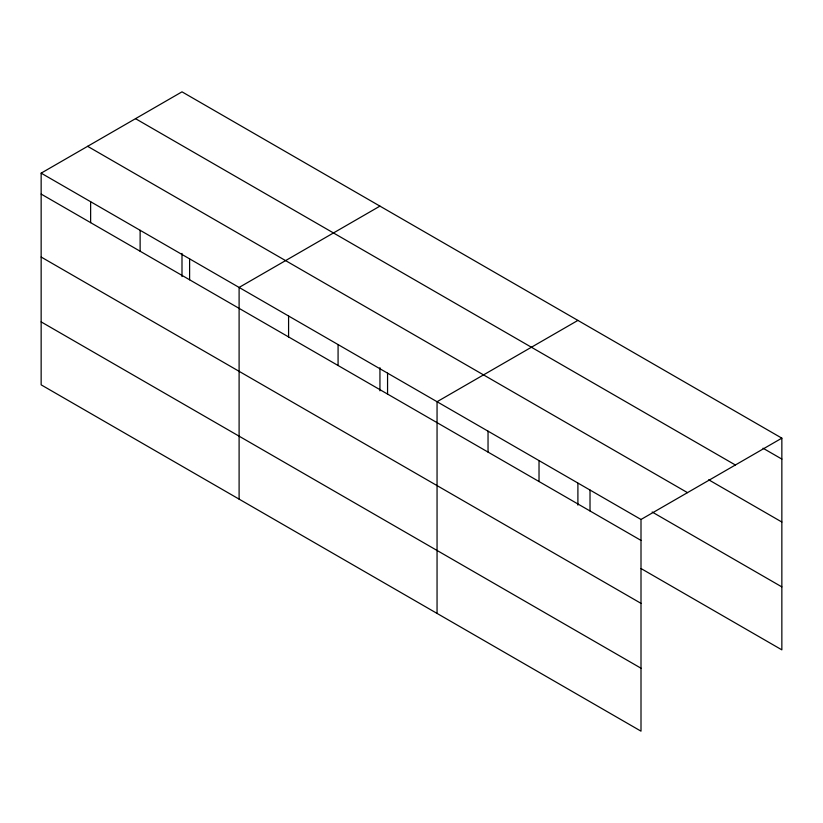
<?xml version="1.0" encoding="UTF-8"?>
<svg xmlns="http://www.w3.org/2000/svg" width="823" height="823" viewBox="0 0 823 823"><rect width="100%" height="100%" fill="white"/><g stroke="black" fill="none" stroke-linecap="round" stroke-linejoin="round"><path stroke-width="1.23" d="M41.15 173.149L641.004 519.478L641.004 731.163L41.15 384.845L41.15 173.149L181.996 91.837L781.85 438.155L781.85 649.851L641.076 568.57M379.948 206.12L239.102 287.443L239.102 499.129M577.9 320.404L437.054 401.727L437.054 613.413M641.004 519.478L781.85 438.155M763.003 448.206L781.85 459.08M135.517 118.666L735.371 464.995M708.696 479.799L781.85 522.029M87.629 146.319L687.483 492.638M652.166 512.019L781.85 586.892M41.15 194.074L641.004 540.402M41.15 257.033L641.004 603.352M41.15 321.886L641.004 668.214M590.019 490.035L590.019 510.96M577.9 483.276L577.9 505.116M539.024 460.602L539.024 481.527M488.039 431.159L488.039 452.084M387.561 373.158L387.561 394.073M379.948 367.706L379.948 390.832M338.078 344.58L338.078 365.505M288.585 316.011L288.585 336.936M189.609 258.864L189.609 279.789M181.996 253.422L181.996 276.549M140.126 230.296L140.126 251.221M90.633 201.728L90.633 222.652"/></g></svg>
